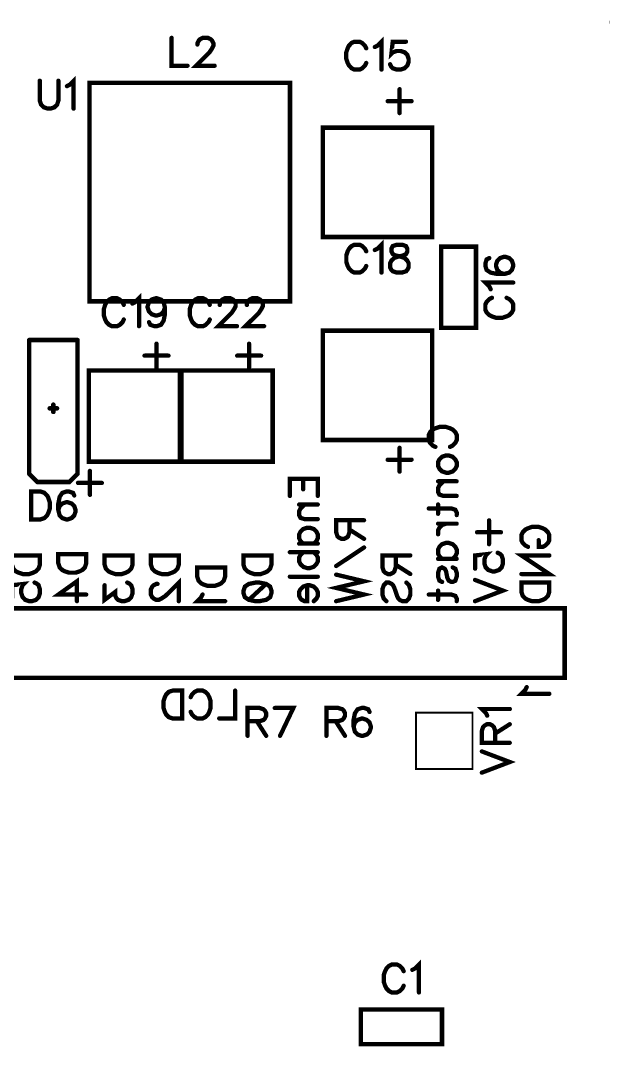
# Model space of a CAD drawing. Extents: x 0.01 to 6.15, y 0 to 8.66.
# Drawn here: x 4.879 to 6.151, y 2.12 to 4.338 of the extents above; entities that cross this region are included whole.
import ezdxf

# ---------------------------------------------------------------- set-up
doc = ezdxf.new("R2010")
doc.units = 0
doc.layers.add('Top_Silk', color=2, linetype='CONTINUOUS')

msp = doc.modelspace()

# ---------------------------------------------------------------- linework, layer by layer
at = {"layer": 'Top_Silk', "linetype": 'CONTINUOUS'}
for points, const_width in [([(6.1499, 4.3307), (6.1499, 4.337)], 0.0013), ([(5.2049, 4.3002), (5.2049, 4.2399), (5.2393, 4.2399)], 0.0093), ([(5.2608, 4.2858), (5.2608, 4.2886), (5.2636, 4.2944), (5.2665, 4.2973), (5.2722, 4.3001), (5.2837, 4.3001), (5.2894, 4.2973), (5.2923, 4.2944), (5.2952, 4.2886), (5.2952, 4.2829), (5.2923, 4.2772), (5.2866, 4.2686), (5.2578, 4.2399), (5.298, 4.2399)], 0.0093), ([(5.6438, 4.2804), (5.6496, 4.2833), (5.6582, 4.2919), (5.6582, 4.2316)], 0.0093), ([(5.6253, 4.2776), (5.6224, 4.2833), (5.6167, 4.2891), (5.611, 4.2919), (5.5995, 4.2919), (5.5937, 4.2891), (5.588, 4.2833), (5.5851, 4.2776), (5.5822, 4.269), (5.5822, 4.2546), (5.5851, 4.246), (5.588, 4.2403), (5.5937, 4.2345), (5.5995, 4.2316), (5.611, 4.2316), (5.6167, 4.2345), (5.6224, 4.2403), (5.6253, 4.246)], 0.0093), ([(5.7112, 4.2919), (5.6825, 4.2919), (5.6797, 4.2661), (5.6825, 4.2689), (5.6911, 4.2718), (5.6997, 4.2718), (5.7083, 4.2689), (5.7141, 4.2632), (5.7169, 4.2546), (5.7169, 4.2489), (5.7141, 4.2403), (5.7083, 4.2345), (5.6997, 4.2316), (5.6911, 4.2316), (5.6825, 4.2345), (5.6797, 4.2374), (5.6767, 4.2431)], 0.0093), ([(4.979, 4.1959), (4.9847, 4.1988), (4.9934, 4.2074), (4.9934, 4.1472)], 0.0093), ([(4.9202, 4.2075), (4.9202, 4.1644), (4.9231, 4.1558), (4.9289, 4.1501), (4.9375, 4.1472), (4.9432, 4.1472), (4.9518, 4.1501), (4.9576, 4.1558), (4.9604, 4.1644), (4.9604, 4.2075)], 0.0093), ([(5.0277, 4.2031), (5.4608, 4.2031), (5.4608, 3.7306), (5.0277, 3.7306), (5.0277, 4.2031)], 0.0098), ([(5.6973, 4.1892), (5.6973, 4.1376)], 0.0093), ([(5.6715, 4.1634), (5.7232, 4.1634)], 0.0093), ([(5.7677, 4.1062), (5.5315, 4.1062), (5.5315, 3.87), (5.7677, 3.87), (5.7677, 4.1062)], 0.0098), ([(5.6439, 3.8416), (5.6496, 3.8445), (5.6582, 3.8531), (5.6582, 3.7929)], 0.0093), ([(5.6253, 3.8388), (5.6225, 3.8445), (5.6167, 3.8503), (5.611, 3.8531), (5.5995, 3.8531), (5.5938, 3.8503), (5.5881, 3.8445), (5.5851, 3.8388), (5.5823, 3.8302), (5.5823, 3.8158), (5.5851, 3.8072), (5.5881, 3.8015), (5.5938, 3.7958), (5.5995, 3.7929), (5.611, 3.7929), (5.6167, 3.7958), (5.6225, 3.8015), (5.6253, 3.8072)], 0.0093), ([(5.6911, 3.8531), (5.6825, 3.8502), (5.6796, 3.8445), (5.6796, 3.8387), (5.6825, 3.833), (5.6882, 3.8301), (5.6997, 3.8273), (5.7083, 3.8244), (5.714, 3.8187), (5.7169, 3.8129), (5.7169, 3.8043), (5.714, 3.7986), (5.7112, 3.7957), (5.7026, 3.7929), (5.6911, 3.7929), (5.6825, 3.7957), (5.6796, 3.7986), (5.6768, 3.8043), (5.6768, 3.8129), (5.6796, 3.8187), (5.6854, 3.8244), (5.6939, 3.8273), (5.7054, 3.8301), (5.7112, 3.833), (5.714, 3.8387), (5.714, 3.8445), (5.7112, 3.8502), (5.7026, 3.8531), (5.6911, 3.8531)], 0.0093), ([(5.8621, 3.8488), (5.787, 3.8488), (5.787, 3.6736), (5.8621, 3.6736), (5.8621, 3.8488)], 0.0098), ([(5.8911, 3.8242), (5.8854, 3.8214), (5.8826, 3.8128), (5.8826, 3.8071), (5.8854, 3.7984), (5.894, 3.7927), (5.9084, 3.7898), (5.9227, 3.7898), (5.9342, 3.7927), (5.9399, 3.7984), (5.9428, 3.8071), (5.9428, 3.8099), (5.9399, 3.8185), (5.9342, 3.8242), (5.9255, 3.8271), (5.9227, 3.8271), (5.9141, 3.8242), (5.9084, 3.8185), (5.9055, 3.8099), (5.9055, 3.8071), (5.9084, 3.7984), (5.9141, 3.7927), (5.9227, 3.7898)], 0.0093), ([(5.894, 3.7569), (5.8911, 3.7627), (5.8826, 3.7713), (5.9428, 3.7713)], 0.0093), ([(5.1202, 3.7259), (5.126, 3.7288), (5.1346, 3.7373), (5.1346, 3.6771)], 0.0093), ([(5.1017, 3.7231), (5.0989, 3.7288), (5.0931, 3.7345), (5.0874, 3.7374), (5.0759, 3.7374), (5.0701, 3.7345), (5.0644, 3.7288), (5.0615, 3.7231), (5.0587, 3.7144), (5.0587, 3.7001), (5.0615, 3.6915), (5.0644, 3.6857), (5.0701, 3.68), (5.0759, 3.6771), (5.0874, 3.6771), (5.0931, 3.68), (5.0989, 3.6857), (5.1017, 3.6915)], 0.0093), ([(5.1905, 3.7173), (5.1876, 3.7087), (5.1819, 3.7029), (5.1733, 3.7001), (5.1704, 3.7001), (5.1618, 3.7029), (5.1561, 3.7087), (5.1532, 3.7173), (5.1532, 3.7201), (5.1561, 3.7288), (5.1618, 3.7345), (5.1704, 3.7373), (5.1733, 3.7373), (5.1819, 3.7345), (5.1876, 3.7288), (5.1905, 3.7173), (5.1905, 3.7029), (5.1876, 3.6886), (5.1819, 3.68), (5.1733, 3.6771), (5.1676, 3.6771), (5.1589, 3.68), (5.1561, 3.6857)], 0.0093), ([(5.2874, 3.7231), (5.2845, 3.7288), (5.2788, 3.7345), (5.2731, 3.7374), (5.2616, 3.7374), (5.2558, 3.7345), (5.2501, 3.7288), (5.2472, 3.7231), (5.2443, 3.7144), (5.2443, 3.7001), (5.2472, 3.6915), (5.2501, 3.6857), (5.2558, 3.68), (5.2616, 3.6771), (5.2731, 3.6771), (5.2788, 3.68), (5.2845, 3.6857), (5.2874, 3.6915)], 0.0093), ([(5.3088, 3.723), (5.3088, 3.7259), (5.3117, 3.7316), (5.3145, 3.7345), (5.3203, 3.7373), (5.3318, 3.7373), (5.3375, 3.7345), (5.3403, 3.7316), (5.3433, 3.7259), (5.3433, 3.7201), (5.3403, 3.7144), (5.3346, 3.7058), (5.3059, 3.6771), (5.3461, 3.6771)], 0.0093), ([(5.3676, 3.723), (5.3676, 3.7259), (5.3704, 3.7316), (5.3733, 3.7345), (5.379, 3.7373), (5.3905, 3.7373), (5.3962, 3.7345), (5.3991, 3.7316), (5.402, 3.7259), (5.402, 3.7201), (5.3991, 3.7144), (5.3934, 3.7058), (5.3646, 3.6771), (5.4048, 3.6771)], 0.0093), ([(5.8968, 3.7384), (5.8911, 3.7355), (5.8853, 3.7297), (5.8825, 3.724), (5.8825, 3.7126), (5.8853, 3.7068), (5.8911, 3.7011), (5.8968, 3.6982), (5.9054, 3.6953), (5.9198, 3.6953), (5.9284, 3.6982), (5.9342, 3.7011), (5.9399, 3.7068), (5.9428, 3.7126), (5.9428, 3.724), (5.9399, 3.7297), (5.9342, 3.7355), (5.9284, 3.7384)], 0.0093), ([(5.5315, 3.4312), (5.7677, 3.4312), (5.7677, 3.6674), (5.5315, 3.6674), (5.5315, 3.4312)], 0.0098), ([(4.8974, 3.6471), (4.8974, 3.3579)], 0.0098), ([(4.8974, 3.6471), (5.0018, 3.6471)], 0.0098), ([(5.0018, 3.6471), (5.0018, 3.3579)], 0.0098), ([(5.1723, 3.6392), (5.1723, 3.5876)], 0.0093), ([(5.3723, 3.6392), (5.3723, 3.5876)], 0.0093), ([(5.1465, 3.6134), (5.1982, 3.6134)], 0.0093), ([(5.3465, 3.6134), (5.3982, 3.6134)], 0.0093), ([(5.223, 3.5812), (5.0262, 3.5812), (5.0262, 3.3844), (5.223, 3.3844), (5.223, 3.5812)], 0.0098), ([(5.423, 3.5812), (5.2262, 3.5812), (5.2262, 3.3844), (5.423, 3.3844), (5.423, 3.5812)], 0.0098), ([(4.9418, 3.4994), (4.9574, 3.4994)], 0.0098), ([(4.9496, 3.5074), (4.9496, 3.4918)], 0.0098), ([(5.7746, 3.4162), (5.7689, 3.419), (5.7632, 3.4248), (5.7603, 3.4305), (5.7603, 3.442), (5.7632, 3.4478), (5.7689, 3.4535), (5.7746, 3.4564), (5.7833, 3.4592), (5.7977, 3.4592), (5.8062, 3.4564), (5.812, 3.4535), (5.8177, 3.4478), (5.8206, 3.442), (5.8206, 3.4305), (5.8177, 3.4248), (5.812, 3.419), (5.8062, 3.4162)], 0.0093), ([(5.6973, 3.4142), (5.6973, 3.3626)], 0.0093), ([(5.6715, 3.3884), (5.7232, 3.3884)], 0.0093), ([(5.7804, 3.3833), (5.7833, 3.389), (5.789, 3.3948), (5.7977, 3.3977), (5.8034, 3.3977), (5.812, 3.3948), (5.8177, 3.389), (5.8206, 3.3833), (5.8206, 3.3747), (5.8177, 3.3689), (5.812, 3.3632), (5.8034, 3.3603), (5.7977, 3.3603), (5.789, 3.3632), (5.7833, 3.3689), (5.7804, 3.3747), (5.7804, 3.3833)], 0.0093), ([(4.8974, 3.3579), (4.9152, 3.3401)], 0.0098), ([(5.0018, 3.3579), (4.984, 3.3401)], 0.0098), ([(5.0286, 3.3642), (5.0286, 3.3125)], 0.0093), ([(5.4603, 3.3102), (5.4603, 3.3474), (5.5206, 3.3474), (5.5206, 3.3102)], 0.0093), ([(5.4891, 3.3474), (5.4891, 3.3245)], 0.0093), ([(4.9152, 3.3401), (4.984, 3.3401)], 0.0098), ([(5.0028, 3.3383), (5.0544, 3.3383)], 0.0093), ([(5.7804, 3.3418), (5.8206, 3.3418)], 0.0093), ([(5.7919, 3.3418), (5.7833, 3.3332), (5.7804, 3.3274), (5.7804, 3.3189), (5.7833, 3.3131), (5.7919, 3.3102), (5.8206, 3.3102)], 0.0093), ([(4.9016, 3.3197), (4.9016, 3.2594), (4.9217, 3.2594), (4.9303, 3.2623), (4.9361, 3.268), (4.9389, 3.2738), (4.9418, 3.2824), (4.9418, 3.2968), (4.9389, 3.3054), (4.9361, 3.3111), (4.9303, 3.3169), (4.9217, 3.3197), (4.9016, 3.3197)], 0.0093), ([(4.9947, 3.3111), (4.9919, 3.3168), (4.9833, 3.3196), (4.9776, 3.3196), (4.9689, 3.3168), (4.9632, 3.3082), (4.9603, 3.2938), (4.9603, 3.2795), (4.9632, 3.268), (4.9689, 3.2623), (4.9776, 3.2594), (4.9804, 3.2594), (4.989, 3.2623), (4.9947, 3.268), (4.9976, 3.2767), (4.9976, 3.2795), (4.9947, 3.2881), (4.989, 3.2938), (4.9804, 3.2967), (4.9776, 3.2967), (4.9689, 3.2938), (4.9632, 3.2881), (4.9603, 3.2795)], 0.0093), ([(5.4804, 3.2916), (5.5206, 3.2916)], 0.0093), ([(5.4919, 3.2916), (5.4833, 3.283), (5.4804, 3.2772), (5.4804, 3.2687), (5.4833, 3.2629), (5.4919, 3.2601), (5.5206, 3.2601)], 0.0093), ([(5.7603, 3.2831), (5.8091, 3.2831), (5.8177, 3.2802), (5.8206, 3.2745), (5.8206, 3.2688)], 0.0093), ([(5.7804, 3.2917), (5.7804, 3.2716)], 0.0093), ([(5.589, 3.2576), (5.589, 3.2318), (5.5861, 3.2231), (5.5832, 3.2202), (5.5775, 3.2174), (5.5718, 3.2174), (5.5661, 3.2202), (5.5631, 3.2231), (5.5603, 3.2318), (5.5603, 3.2576), (5.6206, 3.2576)], 0.0093), ([(5.8905, 3.2575), (5.8905, 3.2058)], 0.0093), ([(5.4891, 3.2071), (5.4833, 3.2128), (5.4804, 3.2186), (5.4804, 3.2271), (5.4833, 3.2329), (5.4891, 3.2386), (5.4977, 3.2415), (5.5034, 3.2415), (5.512, 3.2386), (5.5177, 3.2329), (5.5206, 3.2271), (5.5206, 3.2186), (5.5177, 3.2128), (5.512, 3.2071)], 0.0093), ([(5.589, 3.2375), (5.6206, 3.2174)], 0.0093), ([(5.7804, 3.2502), (5.8206, 3.2502)], 0.0093), ([(5.7977, 3.2502), (5.789, 3.2473), (5.7833, 3.2416), (5.7804, 3.2358), (5.7804, 3.2272)], 0.0093), ([(5.9747, 3.2001), (5.969, 3.203), (5.9632, 3.2088), (5.9604, 3.2145), (5.9604, 3.2259), (5.9632, 3.2317), (5.969, 3.2374), (5.9747, 3.2403), (5.9833, 3.2432), (5.9977, 3.2432), (6.0063, 3.2403), (6.012, 3.2374), (6.0177, 3.2317), (6.0206, 3.2259), (6.0206, 3.2145), (6.0177, 3.2088), (6.012, 3.203), (6.0063, 3.2001), (5.9977, 3.2001), (5.9977, 3.2145)], 0.0093), ([(5.8646, 3.2317), (5.9163, 3.2317)], 0.0093), ([(5.4603, 3.1886), (5.5206, 3.1886)], 0.0093), ([(5.4804, 3.2071), (5.5206, 3.2071)], 0.0093), ([(5.4891, 3.1886), (5.4833, 3.1828), (5.4804, 3.1771), (5.4804, 3.1685), (5.4833, 3.1628), (5.4891, 3.157), (5.4977, 3.1542), (5.5034, 3.1542), (5.512, 3.157), (5.5177, 3.1628), (5.5206, 3.1685), (5.5206, 3.1771), (5.5177, 3.1828), (5.512, 3.1886)], 0.0093), ([(5.6206, 3.1988), (5.5603, 3.1587)], 0.0093), ([(5.789, 3.1743), (5.7833, 3.18), (5.7804, 3.1857), (5.7804, 3.1943), (5.7833, 3.2001), (5.789, 3.2058), (5.7977, 3.2087), (5.8034, 3.2087), (5.812, 3.2058), (5.8177, 3.2001), (5.8206, 3.1943), (5.8206, 3.1857), (5.8177, 3.18), (5.812, 3.1743)], 0.0093), ([(4.8602, 3.1816), (4.9205, 3.1816), (4.9205, 3.1615), (4.9176, 3.1529), (4.9119, 3.1471), (4.9061, 3.1443), (4.8976, 3.1414), (4.8832, 3.1414), (4.8746, 3.1443), (4.8689, 3.1471), (4.8631, 3.1529), (4.8602, 3.1615), (4.8602, 3.1816)], 0.0093), ([(4.9603, 3.1845), (5.0206, 3.1845), (5.0206, 3.1644), (5.0177, 3.1557), (5.012, 3.15), (5.0062, 3.1471), (4.9977, 3.1443), (4.9833, 3.1443), (4.9747, 3.1471), (4.969, 3.15), (4.9632, 3.1557), (4.9603, 3.1644), (4.9603, 3.1845)], 0.0093), ([(5.0603, 3.1816), (5.1206, 3.1816), (5.1206, 3.1615), (5.1176, 3.1529), (5.1119, 3.1471), (5.1062, 3.1443), (5.0976, 3.1414), (5.0832, 3.1414), (5.0746, 3.1443), (5.0689, 3.1471), (5.0631, 3.1529), (5.0603, 3.1615), (5.0603, 3.1816)], 0.0093), ([(5.1602, 3.1816), (5.2205, 3.1816), (5.2205, 3.1615), (5.2176, 3.1529), (5.2119, 3.1471), (5.2061, 3.1443), (5.1975, 3.1414), (5.1832, 3.1414), (5.1745, 3.1443), (5.1688, 3.1471), (5.1631, 3.1529), (5.1602, 3.1615), (5.1602, 3.1816)], 0.0093), ([(5.3602, 3.1816), (5.4205, 3.1816), (5.4205, 3.1615), (5.4176, 3.1529), (5.4119, 3.1471), (5.4061, 3.1443), (5.3976, 3.1414), (5.3832, 3.1414), (5.3746, 3.1443), (5.3689, 3.1471), (5.3631, 3.1529), (5.3602, 3.1615), (5.3602, 3.1816)], 0.0093), ([(5.6889, 3.1816), (5.6889, 3.1558), (5.686, 3.1472), (5.6832, 3.1443), (5.6775, 3.1414), (5.6717, 3.1414), (5.666, 3.1443), (5.6631, 3.1472), (5.6602, 3.1558), (5.6602, 3.1816), (5.7205, 3.1816)], 0.0093), ([(5.7804, 3.1743), (5.8206, 3.1743)], 0.0093), ([(5.8603, 3.1529), (5.8603, 3.1815), (5.8861, 3.1844), (5.8833, 3.1815), (5.8804, 3.1729), (5.8804, 3.1644), (5.8833, 3.1557), (5.889, 3.15), (5.8976, 3.1471), (5.9033, 3.1471), (5.9119, 3.15), (5.9177, 3.1557), (5.9205, 3.1644), (5.9205, 3.1729), (5.9177, 3.1815), (5.9148, 3.1844), (5.9091, 3.1873)], 0.0093), ([(5.9604, 3.1414), (6.0206, 3.1414), (5.9604, 3.1816), (6.0206, 3.1816)], 0.0093), ([(5.2603, 3.1558), (5.3206, 3.1558), (5.3206, 3.1357), (5.3177, 3.1271), (5.312, 3.1213), (5.3062, 3.1185), (5.2976, 3.1156), (5.2833, 3.1156), (5.2746, 3.1185), (5.2689, 3.1213), (5.2632, 3.1271), (5.2603, 3.1357), (5.2603, 3.1558)], 0.0093), ([(5.6889, 3.1615), (5.7205, 3.1414)], 0.0093), ([(5.789, 3.1242), (5.7833, 3.127), (5.7804, 3.1356), (5.7804, 3.1443), (5.7833, 3.1529), (5.789, 3.1557), (5.7947, 3.1529), (5.7977, 3.1471), (5.8005, 3.1328), (5.8034, 3.127), (5.8091, 3.1242), (5.812, 3.1242), (5.8177, 3.127), (5.8206, 3.1356), (5.8206, 3.1443), (5.8177, 3.1529), (5.812, 3.1557)], 0.0093), ([(4.8603, 3.0885), (4.8603, 3.1171), (4.8861, 3.12), (4.8832, 3.1171), (4.8803, 3.1085), (4.8803, 3.0999), (4.8832, 3.0913), (4.8889, 3.0855), (4.8976, 3.0827), (4.9033, 3.0827), (4.9119, 3.0855), (4.9177, 3.0913), (4.9205, 3.0999), (4.9205, 3.1085), (4.9177, 3.1171), (4.9147, 3.12), (4.909, 3.1229)], 0.0093), ([(5.0206, 3.097), (4.9604, 3.097), (5.0005, 3.1257), (5.0005, 3.0827)], 0.0093), ([(5.0603, 3.1171), (5.0603, 3.0856), (5.0833, 3.1028), (5.0833, 3.0942), (5.0861, 3.0885), (5.089, 3.0856), (5.0976, 3.0827), (5.1033, 3.0827), (5.1119, 3.0856), (5.1177, 3.0913), (5.1206, 3.0999), (5.1206, 3.1086), (5.1177, 3.1171), (5.1148, 3.12), (5.1091, 3.1229)], 0.0093), ([(5.1746, 3.12), (5.1717, 3.12), (5.166, 3.1171), (5.1631, 3.1143), (5.1603, 3.1085), (5.1603, 3.097), (5.1631, 3.0913), (5.166, 3.0885), (5.1717, 3.0855), (5.1775, 3.0855), (5.1832, 3.0885), (5.1918, 3.0942), (5.2205, 3.1229), (5.2205, 3.0827)], 0.0093), ([(5.3603, 3.1056), (5.3632, 3.1143), (5.3718, 3.12), (5.3861, 3.1229), (5.3947, 3.1229), (5.4091, 3.12), (5.4177, 3.1143), (5.4205, 3.1056), (5.4205, 3.0999), (5.4177, 3.0913), (5.4091, 3.0856), (5.3947, 3.0827), (5.3861, 3.0827), (5.3718, 3.0856), (5.3632, 3.0913), (5.3603, 3.0999), (5.3603, 3.1056)], 0.0093), ([(5.4603, 3.1356), (5.5206, 3.1356)], 0.0093), ([(5.5603, 3.1401), (5.6206, 3.1257), (5.5603, 3.1114), (5.6206, 3.0971), (5.5603, 3.0827)], 0.0093), ([(5.6688, 3.0827), (5.6631, 3.0884), (5.6602, 3.097), (5.6602, 3.1085), (5.6631, 3.1171), (5.6688, 3.1229), (5.6745, 3.1229), (5.6803, 3.12), (5.6832, 3.1171), (5.686, 3.1114), (5.6918, 3.0942), (5.6946, 3.0884), (5.6976, 3.0855), (5.7033, 3.0827), (5.7119, 3.0827), (5.7176, 3.0884), (5.7205, 3.097), (5.7205, 3.1085), (5.7176, 3.1171), (5.7119, 3.1229)], 0.0093), ([(5.8603, 3.1286), (5.9205, 3.1056), (5.8603, 3.0827)], 0.0093), ([(5.9604, 3.1229), (6.0206, 3.1229), (6.0206, 3.1028), (6.0177, 3.0942), (6.012, 3.0884), (6.0063, 3.0855), (5.9977, 3.0827), (5.9833, 3.0827), (5.9747, 3.0855), (5.969, 3.0884), (5.9632, 3.0942), (5.9604, 3.1028), (5.9604, 3.1229)], 0.0093), ([(5.3718, 3.0856), (5.4091, 3.12)], 0.0093), ([(5.4977, 3.1171), (5.4977, 3.0827), (5.4919, 3.0827), (5.4861, 3.0855), (5.4833, 3.0884), (5.4804, 3.0942), (5.4804, 3.1028), (5.4833, 3.1085), (5.4891, 3.1143), (5.4977, 3.1171), (5.5034, 3.1171), (5.512, 3.1143), (5.5177, 3.1085), (5.5206, 3.1028), (5.5206, 3.0942), (5.5177, 3.0884), (5.512, 3.0827)], 0.0093), ([(5.7804, 3.1056), (5.7804, 3.0855)], 0.0093), ([(5.2718, 3.0971), (5.2689, 3.0913), (5.2604, 3.0827), (5.3206, 3.0827)], 0.0093), ([(5.7603, 3.097), (5.8091, 3.097), (5.8177, 3.0942), (5.8206, 3.0884), (5.8206, 3.0827)], 0.0093), ([(6.0539, 3.0671), (4.4289, 3.0671), (4.4289, 2.917), (6.0539, 2.917), (6.0539, 3.0671)], 0.0098), ([(5.2276, 2.8895), (5.2276, 2.8292), (5.2075, 2.8292), (5.1989, 2.8321), (5.1931, 2.8378), (5.1902, 2.8436), (5.1874, 2.8522), (5.1874, 2.8666), (5.1902, 2.8752), (5.1931, 2.8809), (5.1989, 2.8867), (5.2075, 2.8895), (5.2276, 2.8895)], 0.0093), ([(5.2461, 2.8752), (5.249, 2.8809), (5.2547, 2.8867), (5.2604, 2.8895), (5.2719, 2.8895), (5.2777, 2.8867), (5.2834, 2.8809), (5.2863, 2.8752), (5.2892, 2.8666), (5.2892, 2.8522), (5.2863, 2.8436), (5.2834, 2.8378), (5.2777, 2.8321), (5.2719, 2.8292), (5.2604, 2.8292), (5.2547, 2.8321), (5.249, 2.8378), (5.2461, 2.8436)], 0.0093), ([(5.3421, 2.8895), (5.3421, 2.8292), (5.3077, 2.8292)], 0.0093), ([(5.9719, 2.897), (5.969, 2.8913), (5.9604, 2.8826), (6.0206, 2.8826)], 0.0093), ([(5.369, 2.8232), (5.3948, 2.8232), (5.4034, 2.8261), (5.4064, 2.829), (5.4092, 2.8347), (5.4092, 2.8405), (5.4064, 2.8462), (5.4034, 2.8491), (5.3948, 2.8519), (5.369, 2.8519), (5.369, 2.7917)], 0.0093), ([(5.4392, 2.7917), (5.4679, 2.8519), (5.4277, 2.8519)], 0.0093), ([(5.5392, 2.8232), (5.565, 2.8232), (5.5737, 2.8261), (5.5766, 2.829), (5.5794, 2.8347), (5.5794, 2.8405), (5.5766, 2.8462), (5.5737, 2.8491), (5.565, 2.8519), (5.5392, 2.8519), (5.5392, 2.7917)], 0.0093), ([(5.6324, 2.8433), (5.6295, 2.849), (5.6209, 2.8519), (5.6152, 2.8519), (5.6066, 2.849), (5.6008, 2.8404), (5.598, 2.8261), (5.598, 2.8117), (5.6008, 2.8003), (5.6066, 2.7945), (5.6152, 2.7917), (5.6181, 2.7917), (5.6266, 2.7945), (5.6324, 2.8003), (5.6352, 2.8089), (5.6352, 2.8117), (5.6324, 2.8204), (5.6266, 2.8261), (5.6181, 2.8289), (5.6152, 2.8289), (5.6066, 2.8261), (5.6008, 2.8204), (5.598, 2.8117)], 0.0093), ([(5.7326, 2.8419), (5.8546, 2.8419), (5.8546, 2.7199), (5.7326, 2.7199), (5.7326, 2.8419)], 0.0039), ([(5.8865, 2.8353), (5.8836, 2.841), (5.8751, 2.8497), (5.9353, 2.8497)], 0.0093), ([(5.3891, 2.8232), (5.4092, 2.7917)], 0.0093), ([(5.5593, 2.8232), (5.5794, 2.7917)], 0.0093), ([(5.9037, 2.7766), (5.9037, 2.8024), (5.9008, 2.811), (5.8979, 2.8139), (5.8922, 2.8168), (5.8865, 2.8168), (5.8808, 2.8139), (5.8778, 2.811), (5.875, 2.8024), (5.875, 2.7766), (5.9353, 2.7766)], 0.0093), ([(5.9037, 2.7967), (5.9353, 2.8168)], 0.0093), ([(5.875, 2.7121), (5.9353, 2.7351), (5.875, 2.758)], 0.0093), ([(5.7247, 2.2859), (5.7305, 2.2888), (5.7391, 2.2973), (5.7391, 2.2371)], 0.0093), ([(5.7062, 2.2831), (5.7033, 2.2888), (5.6975, 2.2946), (5.6918, 2.2974), (5.6804, 2.2974), (5.6746, 2.2946), (5.6689, 2.2888), (5.666, 2.2831), (5.6631, 2.2745), (5.6631, 2.2601), (5.666, 2.2515), (5.6689, 2.2457), (5.6746, 2.24), (5.6804, 2.2371), (5.6918, 2.2371), (5.6975, 2.24), (5.7033, 2.2457), (5.7062, 2.2515)], 0.0093), ([(5.6135, 2.2003), (5.7887, 2.2003), (5.7887, 2.1252), (5.6135, 2.1252), (5.6135, 2.2003)], 0.0098)]:
    msp.add_lwpolyline(points, dxfattribs=dict(at, const_width=const_width))
for points, const_width in [([(5.2026, 4.3002, 1), (5.2072, 4.3002, 1), (5.2026, 4.3002, 1)], 0.0046), ([(5.2584, 4.2858, 1), (5.2631, 4.2858, 1), (5.2584, 4.2858, 1)], 0.0046), ([(5.623, 4.2776, 1), (5.6276, 4.2776, 1), (5.623, 4.2776, 1)], 0.0046), ([(5.6415, 4.2804, 1), (5.6461, 4.2804, 1), (5.6415, 4.2804, 1)], 0.0046), ([(5.7088, 4.2919, 1), (5.7135, 4.2919, 1), (5.7088, 4.2919, 1)], 0.0046), ([(5.237, 4.2399, 1), (5.2416, 4.2399, 1), (5.237, 4.2399, 1)], 0.0046), ([(5.2957, 4.2399, 1), (5.3003, 4.2399, 1), (5.2957, 4.2399, 1)], 0.0046), ([(5.623, 4.246, 1), (5.6276, 4.246, 1), (5.623, 4.246, 1)], 0.0046), ([(5.6559, 4.2316, 1), (5.6605, 4.2316, 1), (5.6559, 4.2316, 1)], 0.0046), ([(5.6744, 4.2431, 1), (5.6791, 4.2431, 1), (5.6744, 4.2431, 1)], 0.0046), ([(4.9179, 4.2075, 1), (4.9226, 4.2075, 1), (4.9179, 4.2075, 1)], 0.0046), ([(4.9581, 4.2075, 1), (4.9628, 4.2075, 1), (4.9581, 4.2075, 1)], 0.0046), ([(4.9766, 4.1959, 1), (4.9813, 4.1959, 1), (4.9766, 4.1959, 1)], 0.0046), ([(5.695, 4.1892, 1), (5.6996, 4.1892, 1), (5.695, 4.1892, 1)], 0.0046), ([(4.991, 4.1472, 1), (4.9957, 4.1472, 1), (4.991, 4.1472, 1)], 0.0046), ([(5.6692, 4.1634, 1), (5.6738, 4.1634, 1), (5.6692, 4.1634, 1)], 0.0046), ([(5.7209, 4.1634, 1), (5.7255, 4.1634, 1), (5.7209, 4.1634, 1)], 0.0046), ([(5.695, 4.1376, 1), (5.6996, 4.1376, 1), (5.695, 4.1376, 1)], 0.0046), ([(5.623, 3.8388, 1), (5.6276, 3.8388, 1), (5.623, 3.8388, 1)], 0.0046), ([(5.6415, 3.8416, 1), (5.6462, 3.8416, 1), (5.6415, 3.8416, 1)], 0.0046), ([(5.6888, 3.8531, 1), (5.6934, 3.8531, 1), (5.6888, 3.8531, 1)], 0.0046), ([(5.8888, 3.8242, 1), (5.8934, 3.8242, 1), (5.8888, 3.8242, 1)], 0.0046), ([(5.623, 3.8072, 1), (5.6276, 3.8072, 1), (5.623, 3.8072, 1)], 0.0046), ([(5.6559, 3.7929, 1), (5.6606, 3.7929, 1), (5.6559, 3.7929, 1)], 0.0046), ([(5.9204, 3.7898, 1), (5.925, 3.7898, 1), (5.9204, 3.7898, 1)], 0.0046), ([(5.9405, 3.7713, 1), (5.9451, 3.7713, 1), (5.9405, 3.7713, 1)], 0.0046), ([(5.8917, 3.7569, 1), (5.8964, 3.7569, 1), (5.8917, 3.7569, 1)], 0.0046), ([(5.0994, 3.7231, 1), (5.104, 3.7231, 1), (5.0994, 3.7231, 1)], 0.0046), ([(5.1179, 3.7259, 1), (5.1226, 3.7259, 1), (5.1179, 3.7259, 1)], 0.0046), ([(5.2851, 3.7231, 1), (5.2897, 3.7231, 1), (5.2851, 3.7231, 1)], 0.0046), ([(5.3065, 3.723, 1), (5.3112, 3.723, 1), (5.3065, 3.723, 1)], 0.0046), ([(5.3652, 3.723, 1), (5.3699, 3.723, 1), (5.3652, 3.723, 1)], 0.0046), ([(5.8945, 3.7384, 1), (5.8991, 3.7384, 1), (5.8945, 3.7384, 1)], 0.0046), ([(5.9261, 3.7384, 1), (5.9307, 3.7384, 1), (5.9261, 3.7384, 1)], 0.0046), ([(5.1882, 3.7173, 1), (5.1928, 3.7173, 1), (5.1882, 3.7173, 1)], 0.0046), ([(5.0994, 3.6915, 1), (5.104, 3.6915, 1), (5.0994, 3.6915, 1)], 0.0046), ([(5.1323, 3.6771, 1), (5.137, 3.6771, 1), (5.1323, 3.6771, 1)], 0.0046), ([(5.1538, 3.6857, 1), (5.1584, 3.6857, 1), (5.1538, 3.6857, 1)], 0.0046), ([(5.2851, 3.6915, 1), (5.2897, 3.6915, 1), (5.2851, 3.6915, 1)], 0.0046), ([(5.3438, 3.6771, 1), (5.3484, 3.6771, 1), (5.3438, 3.6771, 1)], 0.0046), ([(5.4025, 3.6771, 1), (5.4071, 3.6771, 1), (5.4025, 3.6771, 1)], 0.0046), ([(4.895, 3.6471, 1), (4.8999, 3.6471, 1), (4.895, 3.6471, 1)], 0.0049), ([(4.895, 3.6471, 1), (4.8999, 3.6471, 1), (4.895, 3.6471, 1)], 0.0049), ([(4.9993, 3.6471, 1), (5.0042, 3.6471, 1), (4.9993, 3.6471, 1)], 0.0049), ([(4.9993, 3.6471, 1), (5.0042, 3.6471, 1), (4.9993, 3.6471, 1)], 0.0049), ([(5.17, 3.6392, 1), (5.1746, 3.6392, 1), (5.17, 3.6392, 1)], 0.0046), ([(5.37, 3.6392, 1), (5.3746, 3.6392, 1), (5.37, 3.6392, 1)], 0.0046), ([(5.1442, 3.6134, 1), (5.1488, 3.6134, 1), (5.1442, 3.6134, 1)], 0.0046), ([(5.1959, 3.6134, 1), (5.2005, 3.6134, 1), (5.1959, 3.6134, 1)], 0.0046), ([(5.3442, 3.6134, 1), (5.3488, 3.6134, 1), (5.3442, 3.6134, 1)], 0.0046), ([(5.3959, 3.6134, 1), (5.4005, 3.6134, 1), (5.3959, 3.6134, 1)], 0.0046), ([(5.17, 3.5876, 1), (5.1746, 3.5876, 1), (5.17, 3.5876, 1)], 0.0046), ([(5.37, 3.5876, 1), (5.3746, 3.5876, 1), (5.37, 3.5876, 1)], 0.0046), ([(4.9393, 3.4994, 1), (4.9442, 3.4994, 1), (4.9393, 3.4994, 1)], 0.0049), ([(4.9471, 3.5074, 1), (4.952, 3.5074, 1), (4.9471, 3.5074, 1)], 0.0049), ([(4.955, 3.4994, 1), (4.9599, 3.4994, 1), (4.955, 3.4994, 1)], 0.0049), ([(4.9471, 3.4918, 1), (4.952, 3.4918, 1), (4.9471, 3.4918, 1)], 0.0049), ([(5.695, 3.4142, 1), (5.6996, 3.4142, 1), (5.695, 3.4142, 1)], 0.0046), ([(5.7723, 3.4162, 1), (5.777, 3.4162, 1), (5.7723, 3.4162, 1)], 0.0046), ([(5.8039, 3.4162, 1), (5.8085, 3.4162, 1), (5.8039, 3.4162, 1)], 0.0046), ([(5.6692, 3.3884, 1), (5.6738, 3.3884, 1), (5.6692, 3.3884, 1)], 0.0046), ([(5.7209, 3.3884, 1), (5.7255, 3.3884, 1), (5.7209, 3.3884, 1)], 0.0046), ([(5.7781, 3.3833, 1), (5.7827, 3.3833, 1), (5.7781, 3.3833, 1)], 0.0046), ([(4.895, 3.3579, 1), (4.8999, 3.3579, 1), (4.895, 3.3579, 1)], 0.0049), ([(4.895, 3.3579, 1), (4.8999, 3.3579, 1), (4.895, 3.3579, 1)], 0.0049), ([(4.9993, 3.3579, 1), (5.0042, 3.3579, 1), (4.9993, 3.3579, 1)], 0.0049), ([(4.9993, 3.3579, 1), (5.0042, 3.3579, 1), (4.9993, 3.3579, 1)], 0.0049), ([(5.0262, 3.3642, 1), (5.0309, 3.3642, 1), (5.0262, 3.3642, 1)], 0.0046), ([(5.4867, 3.3474, 1), (5.4914, 3.3474, 1), (5.4867, 3.3474, 1)], 0.0046), ([(5.695, 3.3626, 1), (5.6996, 3.3626, 1), (5.695, 3.3626, 1)], 0.0046), ([(4.9127, 3.3401, 1), (4.9176, 3.3401, 1), (4.9127, 3.3401, 1)], 0.0049), ([(4.9127, 3.3401, 1), (4.9176, 3.3401, 1), (4.9127, 3.3401, 1)], 0.0049), ([(4.9816, 3.3401, 1), (4.9865, 3.3401, 1), (4.9816, 3.3401, 1)], 0.0049), ([(4.9816, 3.3401, 1), (4.9865, 3.3401, 1), (4.9816, 3.3401, 1)], 0.0049), ([(5.0004, 3.3383, 1), (5.0051, 3.3383, 1), (5.0004, 3.3383, 1)], 0.0046), ([(5.0521, 3.3383, 1), (5.0567, 3.3383, 1), (5.0521, 3.3383, 1)], 0.0046), ([(5.4867, 3.3245, 1), (5.4914, 3.3245, 1), (5.4867, 3.3245, 1)], 0.0046), ([(5.7781, 3.3418, 1), (5.7827, 3.3418, 1), (5.7781, 3.3418, 1)], 0.0046), ([(5.7896, 3.3418, 1), (5.7942, 3.3418, 1), (5.7896, 3.3418, 1)], 0.0046), ([(5.8183, 3.3418, 1), (5.8229, 3.3418, 1), (5.8183, 3.3418, 1)], 0.0046), ([(4.8993, 3.3197, 1), (4.9039, 3.3197, 1), (4.8993, 3.3197, 1)], 0.0046), ([(4.9924, 3.3111, 1), (4.997, 3.3111, 1), (4.9924, 3.3111, 1)], 0.0046), ([(5.0262, 3.3125, 1), (5.0309, 3.3125, 1), (5.0262, 3.3125, 1)], 0.0046), ([(5.458, 3.3102, 1), (5.4627, 3.3102, 1), (5.458, 3.3102, 1)], 0.0046), ([(5.5183, 3.3102, 1), (5.5229, 3.3102, 1), (5.5183, 3.3102, 1)], 0.0046), ([(5.8183, 3.3102, 1), (5.8229, 3.3102, 1), (5.8183, 3.3102, 1)], 0.0046), ([(4.958, 3.2795, 1), (4.9626, 3.2795, 1), (4.958, 3.2795, 1)], 0.0046), ([(5.4781, 3.2916, 1), (5.4828, 3.2916, 1), (5.4781, 3.2916, 1)], 0.0046), ([(5.4896, 3.2916, 1), (5.4942, 3.2916, 1), (5.4896, 3.2916, 1)], 0.0046), ([(5.5183, 3.2916, 1), (5.5229, 3.2916, 1), (5.5183, 3.2916, 1)], 0.0046), ([(5.758, 3.2831, 1), (5.7626, 3.2831, 1), (5.758, 3.2831, 1)], 0.0046), ([(5.7781, 3.2917, 1), (5.7827, 3.2917, 1), (5.7781, 3.2917, 1)], 0.0046), ([(5.5183, 3.2601, 1), (5.5229, 3.2601, 1), (5.5183, 3.2601, 1)], 0.0046), ([(5.5867, 3.2576, 1), (5.5913, 3.2576, 1), (5.5867, 3.2576, 1)], 0.0046), ([(5.6183, 3.2576, 1), (5.6229, 3.2576, 1), (5.6183, 3.2576, 1)], 0.0046), ([(5.7781, 3.2716, 1), (5.7827, 3.2716, 1), (5.7781, 3.2716, 1)], 0.0046), ([(5.8183, 3.2688, 1), (5.8229, 3.2688, 1), (5.8183, 3.2688, 1)], 0.0046), ([(5.8882, 3.2575, 1), (5.8928, 3.2575, 1), (5.8882, 3.2575, 1)], 0.0046), ([(5.5867, 3.2375, 1), (5.5913, 3.2375, 1), (5.5867, 3.2375, 1)], 0.0046), ([(5.7781, 3.2502, 1), (5.7827, 3.2502, 1), (5.7781, 3.2502, 1)], 0.0046), ([(5.7953, 3.2502, 1), (5.8, 3.2502, 1), (5.7953, 3.2502, 1)], 0.0046), ([(5.8183, 3.2502, 1), (5.8229, 3.2502, 1), (5.8183, 3.2502, 1)], 0.0046), ([(5.6183, 3.2174, 1), (5.6229, 3.2174, 1), (5.6183, 3.2174, 1)], 0.0046), ([(5.7781, 3.2272, 1), (5.7827, 3.2272, 1), (5.7781, 3.2272, 1)], 0.0046), ([(5.8623, 3.2317, 1), (5.8669, 3.2317, 1), (5.8623, 3.2317, 1)], 0.0046), ([(5.914, 3.2317, 1), (5.9186, 3.2317, 1), (5.914, 3.2317, 1)], 0.0046), ([(5.9954, 3.2145, 1), (6, 3.2145, 1), (5.9954, 3.2145, 1)], 0.0046), ([(5.458, 3.1886, 1), (5.4627, 3.1886, 1), (5.458, 3.1886, 1)], 0.0046), ([(5.4781, 3.2071, 1), (5.4828, 3.2071, 1), (5.4781, 3.2071, 1)], 0.0046), ([(5.4867, 3.2071, 1), (5.4914, 3.2071, 1), (5.4867, 3.2071, 1)], 0.0046), ([(5.4867, 3.1886, 1), (5.4914, 3.1886, 1), (5.4867, 3.1886, 1)], 0.0046), ([(5.5097, 3.2071, 1), (5.5143, 3.2071, 1), (5.5097, 3.2071, 1)], 0.0046), ([(5.5097, 3.1886, 1), (5.5143, 3.1886, 1), (5.5097, 3.1886, 1)], 0.0046), ([(5.5183, 3.2071, 1), (5.5229, 3.2071, 1), (5.5183, 3.2071, 1)], 0.0046), ([(5.5183, 3.1886, 1), (5.5229, 3.1886, 1), (5.5183, 3.1886, 1)], 0.0046), ([(5.6183, 3.1988, 1), (5.6229, 3.1988, 1), (5.6183, 3.1988, 1)], 0.0046), ([(5.8882, 3.2058, 1), (5.8928, 3.2058, 1), (5.8882, 3.2058, 1)], 0.0046), ([(5.9724, 3.2001, 1), (5.977, 3.2001, 1), (5.9724, 3.2001, 1)], 0.0046), ([(4.958, 3.1845, 1), (4.9626, 3.1845, 1), (4.958, 3.1845, 1)], 0.0046), ([(5.058, 3.1816, 1), (5.0626, 3.1816, 1), (5.058, 3.1816, 1)], 0.0046), ([(5.1579, 3.1816, 1), (5.1625, 3.1816, 1), (5.1579, 3.1816, 1)], 0.0046), ([(5.3579, 3.1816, 1), (5.3626, 3.1816, 1), (5.3579, 3.1816, 1)], 0.0046), ([(5.6866, 3.1816, 1), (5.6913, 3.1816, 1), (5.6866, 3.1816, 1)], 0.0046), ([(5.7182, 3.1816, 1), (5.7228, 3.1816, 1), (5.7182, 3.1816, 1)], 0.0046), ([(5.7781, 3.1743, 1), (5.7827, 3.1743, 1), (5.7781, 3.1743, 1)], 0.0046), ([(5.7867, 3.1743, 1), (5.7914, 3.1743, 1), (5.7867, 3.1743, 1)], 0.0046), ([(5.8097, 3.1743, 1), (5.8143, 3.1743, 1), (5.8097, 3.1743, 1)], 0.0046), ([(5.8183, 3.1743, 1), (5.8229, 3.1743, 1), (5.8183, 3.1743, 1)], 0.0046), ([(5.9068, 3.1873, 1), (5.9114, 3.1873, 1), (5.9068, 3.1873, 1)], 0.0046), ([(6.0183, 3.1816, 1), (6.023, 3.1816, 1), (6.0183, 3.1816, 1)], 0.0046), ([(5.258, 3.1558, 1), (5.2626, 3.1558, 1), (5.258, 3.1558, 1)], 0.0046), ([(5.558, 3.1587, 1), (5.5627, 3.1587, 1), (5.558, 3.1587, 1)], 0.0046), ([(5.6866, 3.1615, 1), (5.6913, 3.1615, 1), (5.6866, 3.1615, 1)], 0.0046), ([(5.8097, 3.1557, 1), (5.8143, 3.1557, 1), (5.8097, 3.1557, 1)], 0.0046), ([(5.858, 3.1529, 1), (5.8626, 3.1529, 1), (5.858, 3.1529, 1)], 0.0046), ([(4.9067, 3.1229, 1), (4.9114, 3.1229, 1), (4.9067, 3.1229, 1)], 0.0046), ([(5.1068, 3.1229, 1), (5.1114, 3.1229, 1), (5.1068, 3.1229, 1)], 0.0046), ([(5.458, 3.1356, 1), (5.4627, 3.1356, 1), (5.458, 3.1356, 1)], 0.0046), ([(5.5183, 3.1356, 1), (5.5229, 3.1356, 1), (5.5183, 3.1356, 1)], 0.0046), ([(5.558, 3.1401, 1), (5.5626, 3.1401, 1), (5.558, 3.1401, 1)], 0.0046), ([(5.7096, 3.1229, 1), (5.7142, 3.1229, 1), (5.7096, 3.1229, 1)], 0.0046), ([(5.7182, 3.1414, 1), (5.7228, 3.1414, 1), (5.7182, 3.1414, 1)], 0.0046), ([(5.7867, 3.1242, 1), (5.7914, 3.1242, 1), (5.7867, 3.1242, 1)], 0.0046), ([(5.8579, 3.1286, 1), (5.8626, 3.1286, 1), (5.8579, 3.1286, 1)], 0.0046), ([(5.958, 3.1414, 1), (5.9627, 3.1414, 1), (5.958, 3.1414, 1)], 0.0046), ([(5.958, 3.1229, 1), (5.9627, 3.1229, 1), (5.958, 3.1229, 1)], 0.0046), ([(5.058, 3.1171, 1), (5.0627, 3.1171, 1), (5.058, 3.1171, 1)], 0.0046), ([(5.1723, 3.12, 1), (5.1769, 3.12, 1), (5.1723, 3.12, 1)], 0.0046), ([(5.358, 3.1056, 1), (5.3626, 3.1056, 1), (5.358, 3.1056, 1)], 0.0046), ([(5.4067, 3.12, 1), (5.4114, 3.12, 1), (5.4067, 3.12, 1)], 0.0046), ([(5.4954, 3.1171, 1), (5.5, 3.1171, 1), (5.4954, 3.1171, 1)], 0.0046), ([(5.7781, 3.1056, 1), (5.7827, 3.1056, 1), (5.7781, 3.1056, 1)], 0.0046), ([(4.9982, 3.0827, 1), (5.0028, 3.0827, 1), (4.9982, 3.0827, 1)], 0.0046), ([(5.0183, 3.097, 1), (5.0229, 3.097, 1), (5.0183, 3.097, 1)], 0.0046), ([(5.2182, 3.0827, 1), (5.2228, 3.0827, 1), (5.2182, 3.0827, 1)], 0.0046), ([(5.2695, 3.0971, 1), (5.2742, 3.0971, 1), (5.2695, 3.0971, 1)], 0.0046), ([(5.3183, 3.0827, 1), (5.3229, 3.0827, 1), (5.3183, 3.0827, 1)], 0.0046), ([(5.3695, 3.0856, 1), (5.3741, 3.0856, 1), (5.3695, 3.0856, 1)], 0.0046), ([(5.5097, 3.0827, 1), (5.5143, 3.0827, 1), (5.5097, 3.0827, 1)], 0.0046), ([(5.558, 3.0827, 1), (5.5626, 3.0827, 1), (5.558, 3.0827, 1)], 0.0046), ([(5.6665, 3.0827, 1), (5.6712, 3.0827, 1), (5.6665, 3.0827, 1)], 0.0046), ([(5.758, 3.097, 1), (5.7626, 3.097, 1), (5.758, 3.097, 1)], 0.0046), ([(5.7781, 3.0855, 1), (5.7827, 3.0855, 1), (5.7781, 3.0855, 1)], 0.0046), ([(5.8183, 3.0827, 1), (5.8229, 3.0827, 1), (5.8183, 3.0827, 1)], 0.0046), ([(5.8579, 3.0827, 1), (5.8626, 3.0827, 1), (5.8579, 3.0827, 1)], 0.0046), ([(5.2253, 2.8895, 1), (5.2299, 2.8895, 1), (5.2253, 2.8895, 1)], 0.0046), ([(5.3398, 2.8895, 1), (5.3444, 2.8895, 1), (5.3398, 2.8895, 1)], 0.0046), ([(5.9696, 2.897, 1), (5.9742, 2.897, 1), (5.9696, 2.897, 1)], 0.0046), ([(6.0183, 2.8826, 1), (6.023, 2.8826, 1), (6.0183, 2.8826, 1)], 0.0046), ([(5.2438, 2.8752, 1), (5.2484, 2.8752, 1), (5.2438, 2.8752, 1)], 0.0046), ([(5.2438, 2.8436, 1), (5.2484, 2.8436, 1), (5.2438, 2.8436, 1)], 0.0046), ([(5.4254, 2.8519, 1), (5.4301, 2.8519, 1), (5.4254, 2.8519, 1)], 0.0046), ([(5.6301, 2.8433, 1), (5.6347, 2.8433, 1), (5.6301, 2.8433, 1)], 0.0046), ([(5.8842, 2.8353, 1), (5.8888, 2.8353, 1), (5.8842, 2.8353, 1)], 0.0046), ([(5.933, 2.8497, 1), (5.9376, 2.8497, 1), (5.933, 2.8497, 1)], 0.0046), ([(5.3054, 2.8292, 1), (5.31, 2.8292, 1), (5.3054, 2.8292, 1)], 0.0046), ([(5.3667, 2.8232, 1), (5.3713, 2.8232, 1), (5.3667, 2.8232, 1)], 0.0046), ([(5.3868, 2.8232, 1), (5.3914, 2.8232, 1), (5.3868, 2.8232, 1)], 0.0046), ([(5.5369, 2.8232, 1), (5.5416, 2.8232, 1), (5.5369, 2.8232, 1)], 0.0046), ([(5.557, 2.8232, 1), (5.5617, 2.8232, 1), (5.557, 2.8232, 1)], 0.0046), ([(5.5956, 2.8117, 1), (5.6003, 2.8117, 1), (5.5956, 2.8117, 1)], 0.0046), ([(5.933, 2.8168, 1), (5.9376, 2.8168, 1), (5.933, 2.8168, 1)], 0.0046), ([(5.3667, 2.7917, 1), (5.3713, 2.7917, 1), (5.3667, 2.7917, 1)], 0.0046), ([(5.4069, 2.7917, 1), (5.4115, 2.7917, 1), (5.4069, 2.7917, 1)], 0.0046), ([(5.4369, 2.7917, 1), (5.4415, 2.7917, 1), (5.4369, 2.7917, 1)], 0.0046), ([(5.5369, 2.7917, 1), (5.5416, 2.7917, 1), (5.5369, 2.7917, 1)], 0.0046), ([(5.5771, 2.7917, 1), (5.5818, 2.7917, 1), (5.5771, 2.7917, 1)], 0.0046), ([(5.9014, 2.7967, 1), (5.906, 2.7967, 1), (5.9014, 2.7967, 1)], 0.0046), ([(5.9014, 2.7766, 1), (5.906, 2.7766, 1), (5.9014, 2.7766, 1)], 0.0046), ([(5.933, 2.7766, 1), (5.9376, 2.7766, 1), (5.933, 2.7766, 1)], 0.0046), ([(5.8727, 2.758, 1), (5.8773, 2.758, 1), (5.8727, 2.758, 1)], 0.0046), ([(5.8727, 2.7121, 1), (5.8773, 2.7121, 1), (5.8727, 2.7121, 1)], 0.0046), ([(5.7038, 2.2831, 1), (5.7085, 2.2831, 1), (5.7038, 2.2831, 1)], 0.0046), ([(5.7224, 2.2859, 1), (5.727, 2.2859, 1), (5.7224, 2.2859, 1)], 0.0046), ([(5.7038, 2.2515, 1), (5.7085, 2.2515, 1), (5.7038, 2.2515, 1)], 0.0046), ([(5.7368, 2.2371, 1), (5.7414, 2.2371, 1), (5.7368, 2.2371, 1)], 0.0046)]:
    msp.add_lwpolyline(points, format="xyb", dxfattribs=dict(at, const_width=const_width))

doc.saveas('drawing.dxf')
